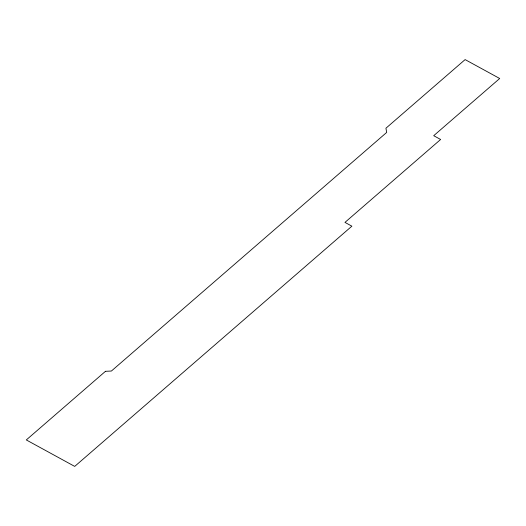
<?xml version="1.0" encoding="UTF-8"?>
<svg xmlns="http://www.w3.org/2000/svg" width="526" height="526" viewBox="0 0 526 526"><rect width="100%" height="100%" fill="white"/><g stroke="black" fill="none" stroke-linecap="round" stroke-linejoin="round"><path stroke-width="0.79" d="M105.489 371.303L26.3 439.94L74.712 466.404L351.881 226.173L344.964 222.393L440.624 139.475L433.707 135.695L499.7 78.499L465.115 59.596L385.926 128.232L386.682 132.427L111.394 371.034L105.489 371.303"/></g></svg>
